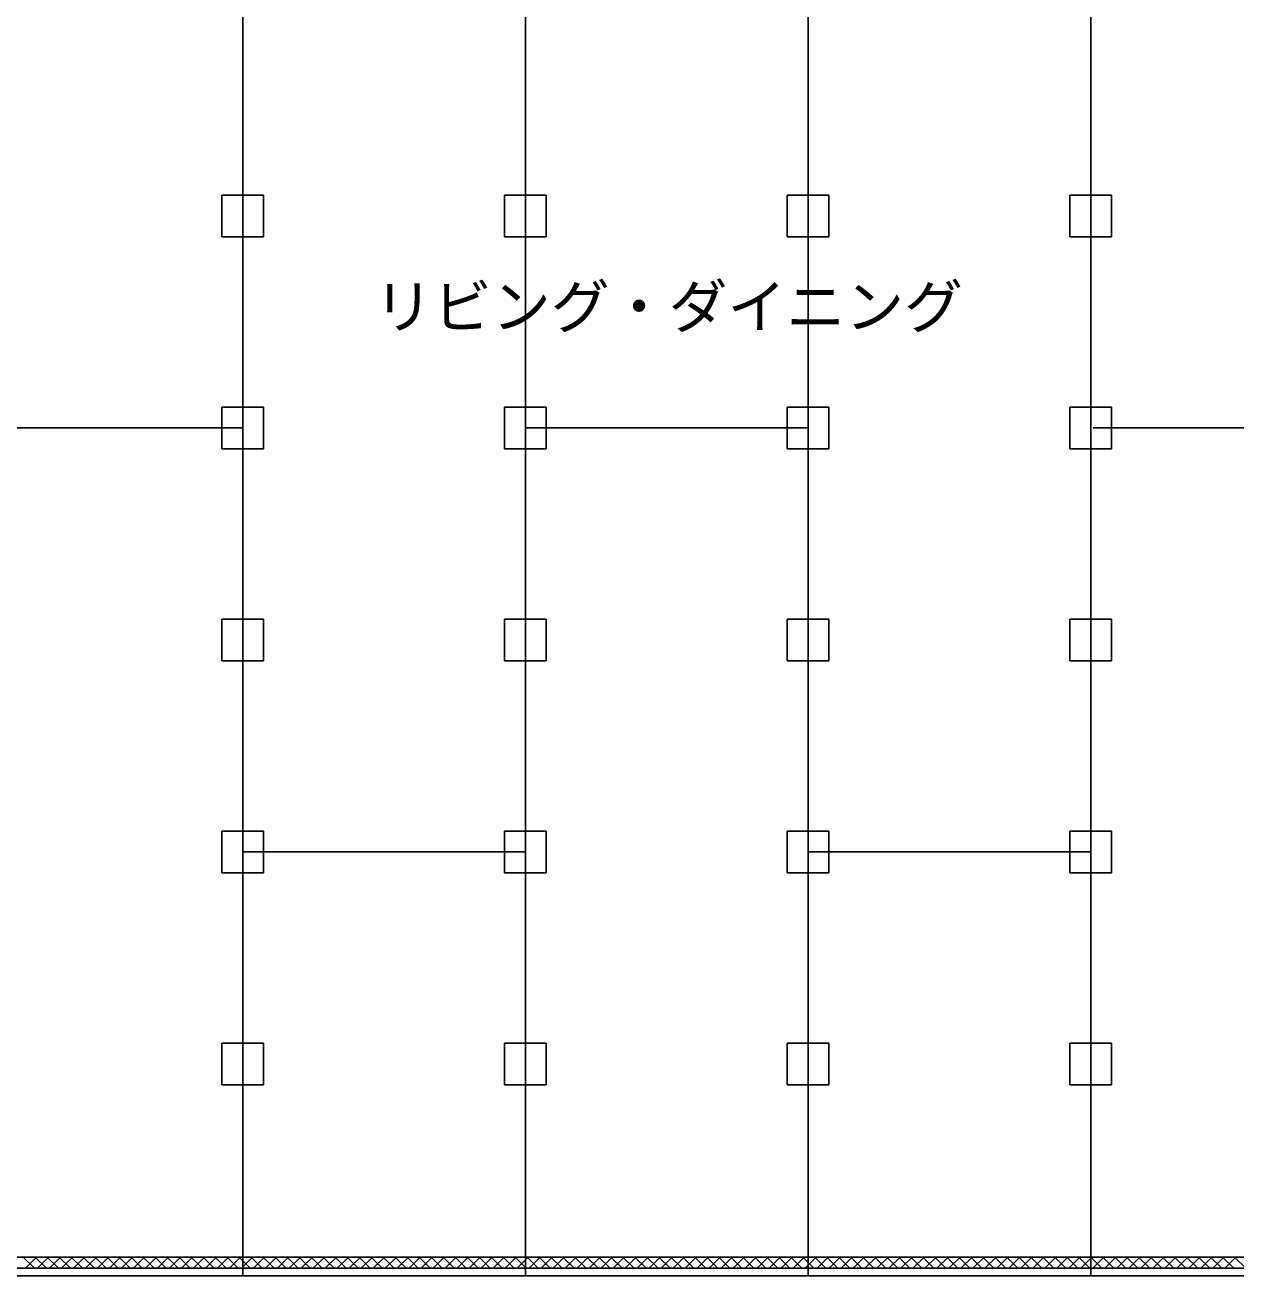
# Model space of a CAD drawing. Units: millimetres, scale not verified. Extents: x -6877 to 6873, y -4866 to 4752.
# Drawn here: x -4326 to -1756, y -2684 to -28 of the extents above; entities that cross this region are included whole.
import ezdxf
from ezdxf.enums import TextEntityAlignment as Align

# ---------------------------------------------------------------- set-up
doc = ezdxf.new("R2010")
doc.units = ezdxf.units.MM
doc.header["$LTSCALE"] = 50
for name, color, linetype in [('1-1_中線', 7, 'Continuous'), ('1-6_文字', 4, 'Continuous'), ('1-A_中線', 4, 'Continuous'), ('1-B_太線１', 2, 'Continuous')]:
    doc.layers.add(name, color=color, linetype=linetype)
doc.styles.add('ＭＳ ゴシック', font='')
doc.styles.get('ＭＳ ゴシック').set_extended_font_data('MS Gothic')

msp = doc.modelspace()

# ---------------------------------------------------------------- linework, layer by layer
at = {"layer": '1-1_中線'}
for p, q in [((-3863.88, -2683.82), (-3863.88, 691.18)), ((-3263.88, -2683.82), (-3263.88, 691.18)), ((-2663.88, -2683.82), (-2663.88, 691.18)), ((-2063.88, -2683.82), (-2063.88, 691.18)), ((-4463.88, -883.82), (-3863.88, -883.82)), ((-3263.88, -883.82), (-2663.88, -883.82)), ((-2058.88, -883.82), (-1463.88, -883.82)), ((-3863.88, -1783.82), (-3263.88, -1783.82)), ((-2663.88, -1783.82), (-2063.88, -1783.82)), ((-1328.88, -2683.82), (-5458.88, -2683.82))]:
    msp.add_line(p, q, dxfattribs=at)
at = {"layer": '1-A_中線'}
for p, q in [((-1368.88, -2643.82), (-5418.88, -2643.82)), ((-4329.5, -2643.82), (-4306, -2667.32)), ((-4301.37, -2643.82), (-4324.87, -2667.32)), ((-4304.05, -2643.82), (-4280.54, -2667.32)), ((-4275.92, -2643.82), (-4299.42, -2667.32)), ((-4278.59, -2643.82), (-4255.09, -2667.32)), ((-4250.46, -2643.82), (-4273.96, -2667.32)), ((-4253.14, -2643.82), (-4229.63, -2667.32)), ((-4225, -2643.82), (-4248.51, -2667.32)), ((-4227.68, -2643.82), (-4204.18, -2667.32)), ((-4199.55, -2643.82), (-4223.05, -2667.32)), ((-4202.22, -2643.82), (-4178.72, -2667.32)), ((-4174.09, -2643.82), (-4197.6, -2667.32)), ((-4176.77, -2643.82), (-4153.27, -2667.32)), ((-4148.64, -2643.82), (-4172.14, -2667.32)), ((-4151.31, -2643.82), (-4127.81, -2667.32)), ((-4123.18, -2643.82), (-4146.68, -2667.32)), ((-4125.86, -2643.82), (-4102.35, -2667.32)), ((-4097.73, -2643.82), (-4121.23, -2667.32)), ((-4100.4, -2643.82), (-4076.9, -2667.32)), ((-4072.27, -2643.82), (-4095.77, -2667.32)), ((-4074.94, -2643.82), (-4051.44, -2667.32)), ((-4046.81, -2643.82), (-4070.32, -2667.32)), ((-4049.49, -2643.82), (-4025.99, -2667.32)), ((-4021.36, -2643.82), (-4044.86, -2667.32)), ((-4024.03, -2643.82), (-4000.53, -2667.32)), ((-3995.9, -2643.82), (-4019.4, -2667.32)), ((-3998.58, -2643.82), (-3975.07, -2667.32)), ((-3970.45, -2643.82), (-3993.95, -2667.32)), ((-3973.12, -2643.82), (-3949.62, -2667.32)), ((-3944.99, -2643.82), (-3968.49, -2667.32)), ((-3947.67, -2643.82), (-3924.16, -2667.32)), ((-3919.53, -2643.82), (-3943.04, -2667.32)), ((-3922.21, -2643.82), (-3898.71, -2667.32)), ((-3894.08, -2643.82), (-3917.58, -2667.32)), ((-3896.75, -2643.82), (-3873.25, -2667.32)), ((-3868.62, -2643.82), (-3892.13, -2667.32)), ((-3871.3, -2643.82), (-3847.8, -2667.32)), ((-3843.17, -2643.82), (-3866.67, -2667.32)), ((-3845.84, -2643.82), (-3822.34, -2667.32)), ((-3817.71, -2643.82), (-3841.21, -2667.32)), ((-3820.39, -2643.82), (-3796.88, -2667.32)), ((-3792.26, -2643.82), (-3815.76, -2667.32)), ((-3794.93, -2643.82), (-3771.43, -2667.32)), ((-3766.8, -2643.82), (-3790.3, -2667.32)), ((-3769.47, -2643.82), (-3745.97, -2667.32)), ((-3741.34, -2643.82), (-3764.85, -2667.32)), ((-3744.02, -2643.82), (-3720.52, -2667.32)), ((-3715.89, -2643.82), (-3739.39, -2667.32)), ((-3718.56, -2643.82), (-3695.06, -2667.32)), ((-3690.43, -2643.82), (-3713.93, -2667.32)), ((-3693.11, -2643.82), (-3669.6, -2667.32)), ((-3664.98, -2643.82), (-3688.48, -2667.32)), ((-3667.65, -2643.82), (-3644.15, -2667.32)), ((-3639.52, -2643.82), (-3663.02, -2667.32)), ((-3642.2, -2643.82), (-3618.69, -2667.32)), ((-3614.06, -2643.82), (-3637.57, -2667.32)), ((-3616.74, -2643.82), (-3593.24, -2667.32)), ((-3588.61, -2643.82), (-3612.11, -2667.32)), ((-3591.28, -2643.82), (-3567.78, -2667.32)), ((-3563.15, -2643.82), (-3586.66, -2667.32)), ((-3565.83, -2643.82), (-3542.33, -2667.32)), ((-3537.7, -2643.82), (-3561.2, -2667.32)), ((-3540.37, -2643.82), (-3516.87, -2667.32)), ((-3512.24, -2643.82), (-3535.74, -2667.32)), ((-3514.92, -2643.82), (-3491.41, -2667.32)), ((-3486.79, -2643.82), (-3510.29, -2667.32)), ((-3489.46, -2643.82), (-3465.96, -2667.32)), ((-3461.33, -2643.82), (-3484.83, -2667.32)), ((-3464, -2643.82), (-3440.5, -2667.32)), ((-3435.87, -2643.82), (-3459.38, -2667.32)), ((-3438.55, -2643.82), (-3415.05, -2667.32)), ((-3410.42, -2643.82), (-3433.92, -2667.32)), ((-3413.09, -2643.82), (-3389.59, -2667.32)), ((-3384.96, -2643.82), (-3408.46, -2667.32)), ((-3387.64, -2643.82), (-3364.13, -2667.32)), ((-3359.51, -2643.82), (-3383.01, -2667.32)), ((-3362.18, -2643.82), (-3338.68, -2667.32)), ((-3334.05, -2643.82), (-3357.55, -2667.32)), ((-3336.73, -2643.82), (-3313.22, -2667.32)), ((-3308.59, -2643.82), (-3332.1, -2667.32)), ((-3311.27, -2643.82), (-3287.77, -2667.32)), ((-3283.14, -2643.82), (-3306.64, -2667.32)), ((-3285.81, -2643.82), (-3262.31, -2667.32)), ((-3257.68, -2643.82), (-3281.19, -2667.32)), ((-3260.36, -2643.82), (-3236.86, -2667.32)), ((-3232.23, -2643.82), (-3255.73, -2667.32)), ((-3234.9, -2643.82), (-3211.4, -2667.32)), ((-3206.77, -2643.82), (-3230.27, -2667.32)), ((-3209.45, -2643.82), (-3185.94, -2667.32)), ((-3181.32, -2643.82), (-3204.82, -2667.32)), ((-3183.99, -2643.82), (-3160.49, -2667.32)), ((-3155.86, -2643.82), (-3179.36, -2667.32)), ((-3158.53, -2643.82), (-3135.03, -2667.32)), ((-3130.4, -2643.82), (-3153.91, -2667.32)), ((-3133.08, -2643.82), (-3109.58, -2667.32)), ((-3104.95, -2643.82), (-3128.45, -2667.32)), ((-3107.62, -2643.82), (-3084.12, -2667.32)), ((-3079.49, -2643.82), (-3102.99, -2667.32)), ((-3082.17, -2643.82), (-3058.66, -2667.32)), ((-3054.04, -2643.82), (-3077.54, -2667.32)), ((-3056.71, -2643.82), (-3033.21, -2667.32)), ((-3028.58, -2643.82), (-3052.08, -2667.32)), ((-3031.25, -2643.82), (-3007.75, -2667.32)), ((-3003.12, -2643.82), (-3026.63, -2667.32)), ((-3005.8, -2643.82), (-2982.3, -2667.32)), ((-2977.67, -2643.82), (-3001.17, -2667.32)), ((-2980.34, -2643.82), (-2956.84, -2667.32)), ((-2952.21, -2643.82), (-2975.72, -2667.32)), ((-2954.89, -2643.82), (-2931.38, -2667.32)), ((-2926.76, -2643.82), (-2950.26, -2667.32)), ((-2929.43, -2643.82), (-2905.93, -2667.32)), ((-2901.3, -2643.82), (-2924.8, -2667.32)), ((-2903.98, -2643.82), (-2880.47, -2667.32)), ((-2875.85, -2643.82), (-2899.35, -2667.32)), ((-2878.52, -2643.82), (-2855.02, -2667.32)), ((-2850.39, -2643.82), (-2873.89, -2667.32)), ((-2853.06, -2643.82), (-2829.56, -2667.32)), ((-2824.93, -2643.82), (-2848.44, -2667.32)), ((-2827.61, -2643.82), (-2804.11, -2667.32)), ((-2799.48, -2643.82), (-2822.98, -2667.32)), ((-2802.15, -2643.82), (-2778.65, -2667.32)), ((-2774.02, -2643.82), (-2797.52, -2667.32)), ((-2776.7, -2643.82), (-2753.19, -2667.32)), ((-2748.57, -2643.82), (-2772.07, -2667.32)), ((-2751.24, -2643.82), (-2727.74, -2667.32)), ((-2723.11, -2643.82), (-2746.61, -2667.32)), ((-2725.78, -2643.82), (-2702.28, -2667.32)), ((-2697.65, -2643.82), (-2721.16, -2667.32)), ((-2700.33, -2643.82), (-2676.83, -2667.32)), ((-2672.2, -2643.82), (-2695.7, -2667.32)), ((-2674.87, -2643.82), (-2651.37, -2667.32)), ((-2646.74, -2643.82), (-2670.25, -2667.32)), ((-2649.42, -2643.82), (-2625.91, -2667.32)), ((-2621.29, -2643.82), (-2644.79, -2667.32)), ((-2623.96, -2643.82), (-2600.46, -2667.32)), ((-2595.83, -2643.82), (-2619.33, -2667.32)), ((-2598.51, -2643.82), (-2575, -2667.32)), ((-2570.37, -2643.82), (-2593.88, -2667.32)), ((-2573.05, -2643.82), (-2549.55, -2667.32)), ((-2544.92, -2643.82), (-2568.42, -2667.32)), ((-2547.59, -2643.82), (-2524.09, -2667.32)), ((-2519.46, -2643.82), (-2542.97, -2667.32)), ((-2522.14, -2643.82), (-2498.64, -2667.32)), ((-2494.01, -2643.82), (-2517.51, -2667.32)), ((-2496.68, -2643.82), (-2473.18, -2667.32)), ((-2468.55, -2643.82), (-2492.05, -2667.32)), ((-2471.23, -2643.82), (-2447.72, -2667.32)), ((-2443.1, -2643.82), (-2466.6, -2667.32)), ((-2445.77, -2643.82), (-2422.27, -2667.32)), ((-2417.64, -2643.82), (-2441.14, -2667.32)), ((-2420.31, -2643.82), (-2396.81, -2667.32)), ((-2392.18, -2643.82), (-2415.69, -2667.32)), ((-2394.86, -2643.82), (-2371.36, -2667.32)), ((-2366.73, -2643.82), (-2390.23, -2667.32)), ((-2369.4, -2643.82), (-2345.9, -2667.32)), ((-2341.27, -2643.82), (-2364.77, -2667.32)), ((-2343.95, -2643.82), (-2320.44, -2667.32)), ((-2315.82, -2643.82), (-2339.32, -2667.32)), ((-2318.49, -2643.82), (-2294.99, -2667.32)), ((-2290.36, -2643.82), (-2313.86, -2667.32)), ((-2293.04, -2643.82), (-2269.53, -2667.32)), ((-2264.9, -2643.82), (-2288.41, -2667.32)), ((-2267.58, -2643.82), (-2244.08, -2667.32)), ((-2239.45, -2643.82), (-2262.95, -2667.32)), ((-2242.12, -2643.82), (-2218.62, -2667.32)), ((-2213.99, -2643.82), (-2237.5, -2667.32)), ((-2216.67, -2643.82), (-2193.17, -2667.32)), ((-2188.54, -2643.82), (-2212.04, -2667.32)), ((-2191.21, -2643.82), (-2167.71, -2667.32)), ((-2163.08, -2643.82), (-2186.58, -2667.32)), ((-2165.76, -2643.82), (-2142.25, -2667.32)), ((-2137.63, -2643.82), (-2161.13, -2667.32)), ((-2140.3, -2643.82), (-2116.8, -2667.32)), ((-2112.17, -2643.82), (-2135.67, -2667.32)), ((-2114.84, -2643.82), (-2091.34, -2667.32)), ((-2086.71, -2643.82), (-2110.22, -2667.32)), ((-2089.39, -2643.82), (-2065.89, -2667.32)), ((-2061.26, -2643.82), (-2084.76, -2667.32)), ((-2063.93, -2643.82), (-2040.43, -2667.32)), ((-2035.8, -2643.82), (-2059.3, -2667.32)), ((-2038.48, -2643.82), (-2014.97, -2667.32)), ((-2010.35, -2643.82), (-2033.85, -2667.32)), ((-2013.02, -2643.82), (-1989.52, -2667.32)), ((-1984.89, -2643.82), (-2008.39, -2667.32)), ((-1987.57, -2643.82), (-1964.06, -2667.32)), ((-1959.43, -2643.82), (-1982.94, -2667.32)), ((-1962.11, -2643.82), (-1938.61, -2667.32)), ((-1933.98, -2643.82), (-1957.48, -2667.32)), ((-1936.65, -2643.82), (-1913.15, -2667.32)), ((-1908.52, -2643.82), (-1932.03, -2667.32)), ((-1911.2, -2643.82), (-1887.7, -2667.32)), ((-1883.07, -2643.82), (-1906.57, -2667.32)), ((-1885.74, -2643.82), (-1862.24, -2667.32)), ((-1857.61, -2643.82), (-1881.11, -2667.32)), ((-1860.29, -2643.82), (-1836.78, -2667.32)), ((-1832.16, -2643.82), (-1855.66, -2667.32)), ((-1834.83, -2643.82), (-1811.33, -2667.32)), ((-1806.7, -2643.82), (-1830.2, -2667.32)), ((-1809.37, -2643.82), (-1785.87, -2667.32)), ((-1781.24, -2643.82), (-1804.75, -2667.32)), ((-1783.92, -2643.82), (-1760.42, -2667.32)), ((-1755.79, -2643.82), (-1779.29, -2667.32)), ((-1758.46, -2643.82), (-1734.96, -2667.32))]:
    msp.add_line(p, q, dxfattribs=at)
msp.add_lwpolyline([(4374.63, -690.31), (4374.63, 802.68), (5694.63, 802.68), (5694.63, 2939.69), (5119.63, 2939.69), (5119.63, 3309.69), (1047.62, 3309.69), (1047.62, 1789.69), (-1075.37, 1789.69), (-1075.37, 3309.69), (-5442.38, 3309.69), (-5442.38, -2667.32), (-1345.37, -2667.32), (-1345.37, -2157.32), (-932.38, -2157.32), (-932.38, -2667.32), (5119.63, -2667.32), (5119.63, -2297.32), (5694.63, -2297.32)], dxfattribs=at)
at = {"layer": '1-B_太線１'}
for points in [[(-3907.88, -389.82), (-3907.88, -477.82), (-3819.88, -477.82), (-3819.88, -389.82)], [(-3307.88, -389.82), (-3307.88, -477.82), (-3219.88, -477.82), (-3219.88, -389.82)], [(-2707.88, -389.82), (-2707.88, -477.82), (-2619.88, -477.82), (-2619.88, -389.82)], [(-2107.88, -389.82), (-2107.88, -477.82), (-2019.88, -477.82), (-2019.88, -389.82)], [(-3907.88, -839.82), (-3907.88, -927.82), (-3819.88, -927.82), (-3819.88, -839.82)], [(-3307.88, -839.82), (-3307.88, -927.82), (-3219.88, -927.82), (-3219.88, -839.82)], [(-2707.88, -839.82), (-2707.88, -927.82), (-2619.88, -927.82), (-2619.88, -839.82)], [(-2107.88, -839.82), (-2107.88, -927.82), (-2019.88, -927.82), (-2019.88, -839.82)], [(-3907.88, -1289.82), (-3907.88, -1377.82), (-3819.88, -1377.82), (-3819.88, -1289.82)], [(-3307.88, -1289.82), (-3307.88, -1377.82), (-3219.88, -1377.82), (-3219.88, -1289.82)], [(-2707.88, -1289.82), (-2707.88, -1377.82), (-2619.88, -1377.82), (-2619.88, -1289.82)], [(-2107.88, -1289.82), (-2107.88, -1377.82), (-2019.88, -1377.82), (-2019.88, -1289.82)], [(-3907.88, -1739.82), (-3907.88, -1827.82), (-3819.88, -1827.82), (-3819.88, -1739.82)], [(-3307.88, -1739.82), (-3307.88, -1827.82), (-3219.88, -1827.82), (-3219.88, -1739.82)], [(-2707.88, -1739.82), (-2707.88, -1827.82), (-2619.88, -1827.82), (-2619.88, -1739.82)], [(-2107.88, -1739.82), (-2107.88, -1827.82), (-2019.88, -1827.82), (-2019.88, -1739.82)], [(-3907.88, -2189.82), (-3907.88, -2277.82), (-3819.88, -2277.82), (-3819.88, -2189.82)], [(-3307.88, -2189.82), (-3307.88, -2277.82), (-3219.88, -2277.82), (-3219.88, -2189.82)], [(-2707.88, -2189.82), (-2707.88, -2277.82), (-2619.88, -2277.82), (-2619.88, -2189.82)], [(-2107.88, -2189.82), (-2107.88, -2277.82), (-2019.88, -2277.82), (-2019.88, -2189.82)]]:
    msp.add_lwpolyline(points, close=True, dxfattribs=at)

# ---------------------------------------------------------------- texts
at = {"layer": '1-6_文字', "style": 'ＭＳ ゴシック'}
msp.add_text('リビング・ダイニング', height=91.64, dxfattribs=at).set_placement((-3584.97, -699.23), align=Align.BOTTOM_LEFT)

doc.saveas('drawing.dxf')
